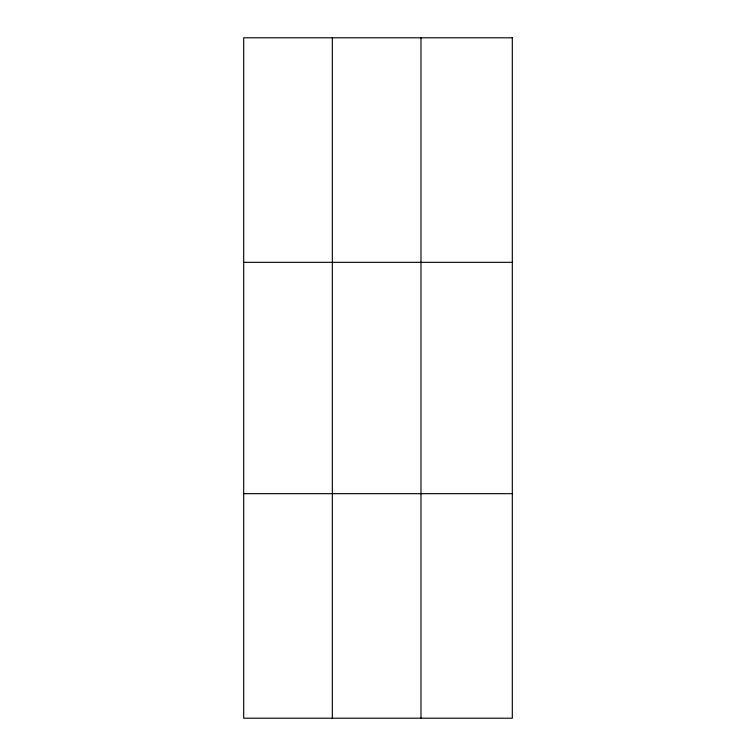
<?xml version="1.0" encoding="UTF-8"?>
<svg xmlns="http://www.w3.org/2000/svg" width="756" height="756" viewBox="0 0 756 756"><rect width="100%" height="100%" fill="white"/><g stroke="black" fill="none" stroke-linecap="round" stroke-linejoin="round"><path stroke-width="1.13" d="M332.338 37.8L332.338 718.2M420.979 37.8L420.979 718.2M243.687 262.332L512.313 262.332M243.687 493.668L512.313 493.668M512.313 37.8L512.313 718.2L243.687 718.2L243.687 37.8L512.313 37.8"/></g></svg>
